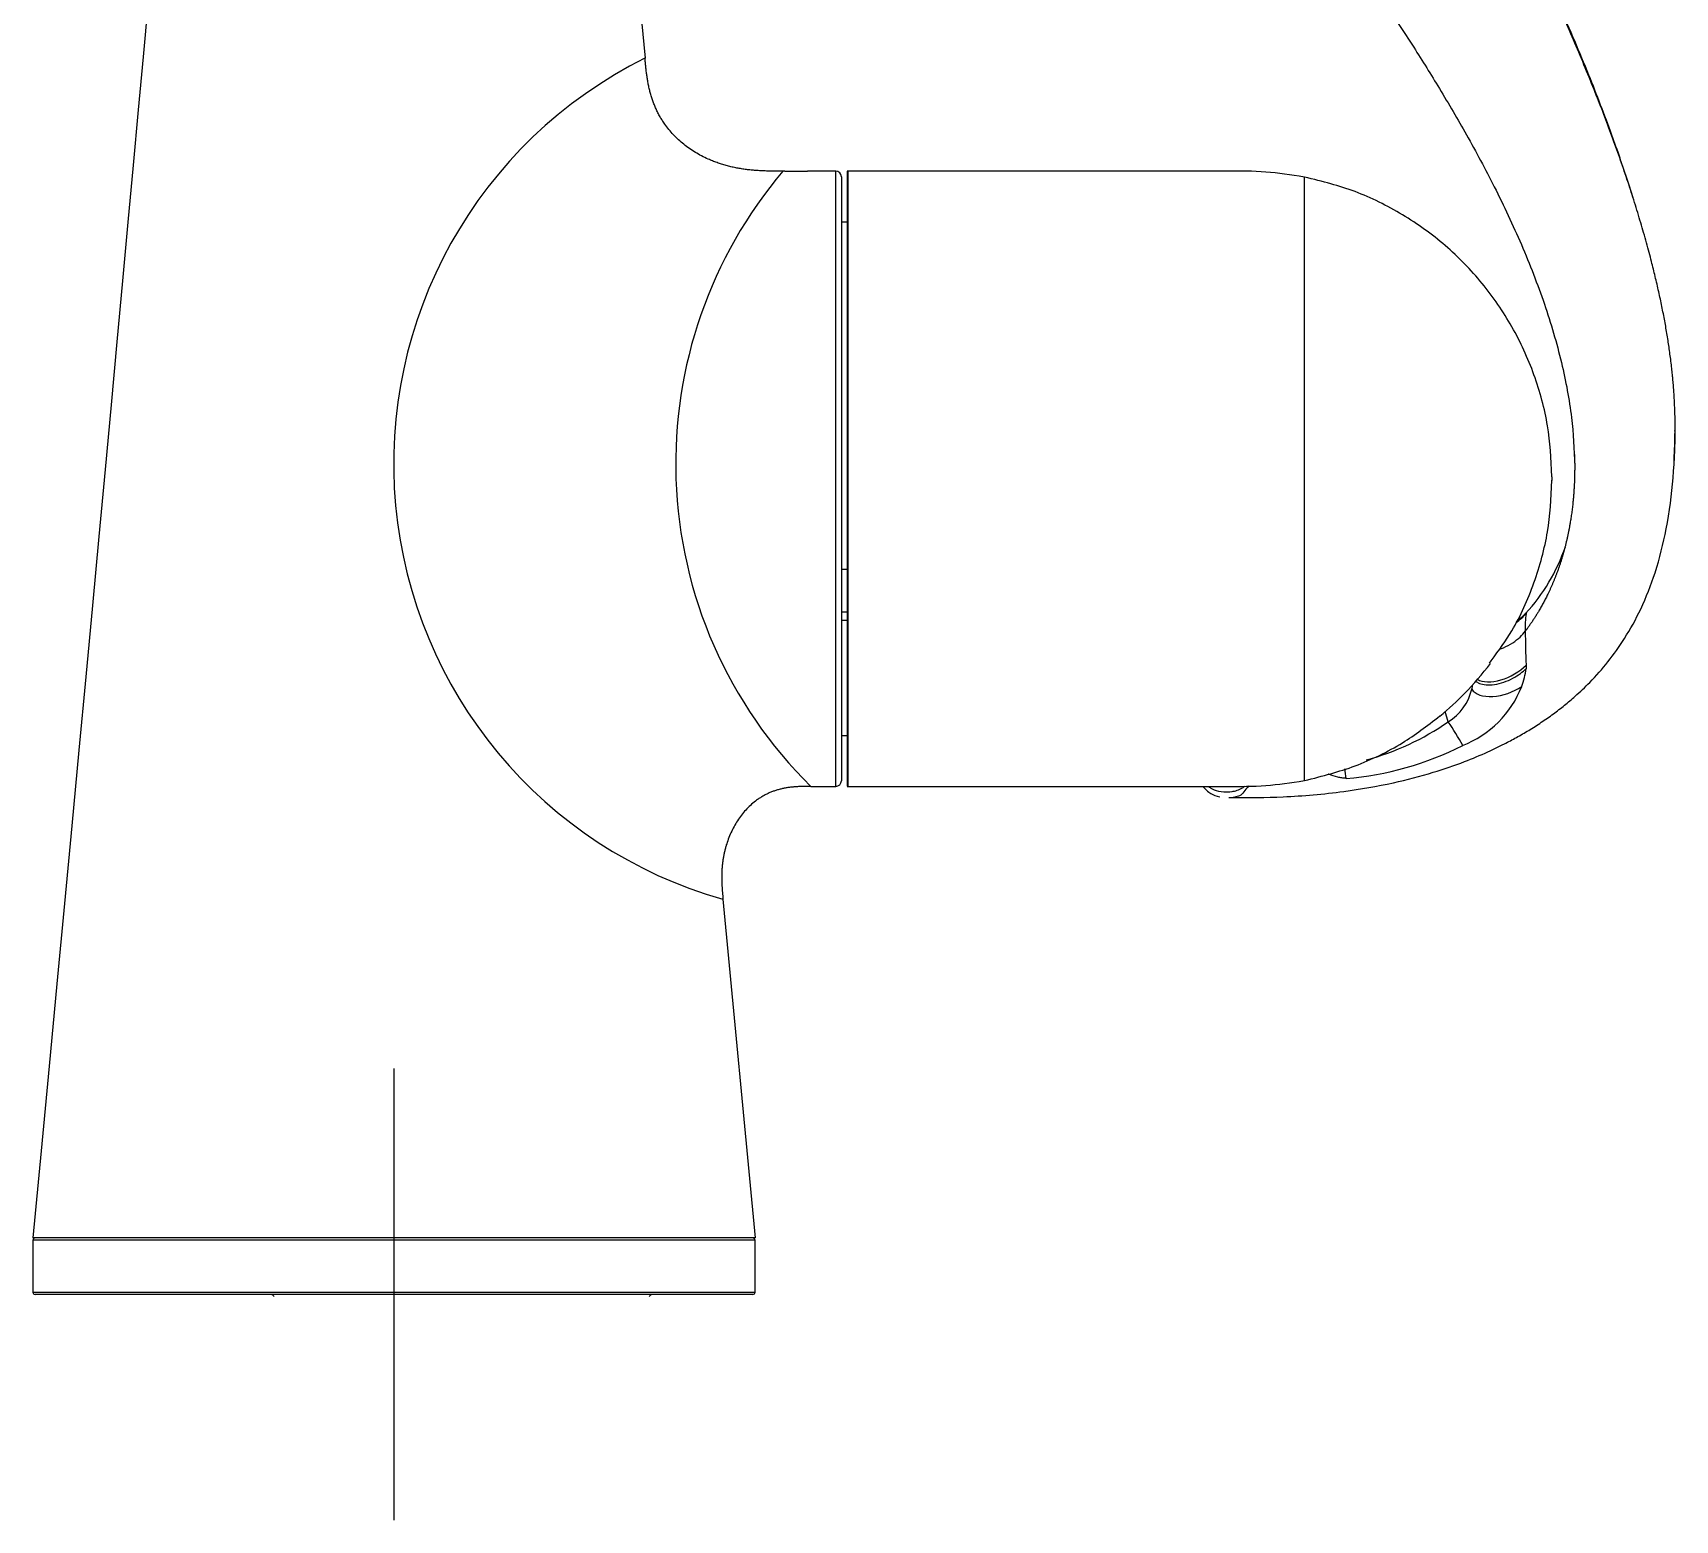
# Model space of a CAD drawing. Header units: millimetres. Extents: x 1617 to 5774, y 11446 to 13973.
# Drawn here: x 3332.2 to 3477.8, y 11778 to 11909.8 of the extents above; entities that cross this region are included whole.
import ezdxf
from ezdxf.lldxf.tags import DXFTag

# ---------------------------------------------------------------- set-up
doc = ezdxf.new("R2010")
doc.units = ezdxf.units.MM
doc.layers.get('0').update_dxf_attribs({"color": 250})
tags = doc.linetypes.add('CENTER2', pattern=[28.575, 19.05, -3.175, 3.175, -3.175]).pattern_tags.tags
tags[10:11] = [DXFTag(74, 4), DXFTag(75, 0), DXFTag(340, '0'), DXFTag(46, 0.0), DXFTag(50, 0.0), DXFTag(44, 0.0), DXFTag(45, 0.0)]
tags[8:9] = [DXFTag(74, 4), DXFTag(75, 0), DXFTag(340, '0'), DXFTag(46, 0.0), DXFTag(50, 0.0), DXFTag(44, 0.0), DXFTag(45, 0.0)]
tags[6:7] = [DXFTag(74, 4), DXFTag(75, 0), DXFTag(340, '0'), DXFTag(46, 0.0), DXFTag(50, 0.0), DXFTag(44, 0.0), DXFTag(45, 0.0)]
tags[4:5] = [DXFTag(74, 4), DXFTag(75, 0), DXFTag(340, '0'), DXFTag(46, 0.0), DXFTag(50, 0.0), DXFTag(44, 0.0), DXFTag(45, 0.0)]

# ---------------------------------------------------------------- blocks, each defined once
blk = doc.blocks.new('22')
at = {"linetype": 'Continuous'}
for p, q in [((3398.9, 11897.5), (3398.73, 11897.5)), ((3403.4, 11897.5), (3400.89, 11897.5)), ((3403.4, 11843), (3403.4, 11897.5)), ((3404.4, 11897.5), (3404.4, 11843.01)), ((3404.47, 11897.5), (3404.47, 11843)), ((3434.78, 11897.5), (3404.47, 11897.5)), ((3403.9, 11897), (3403.9, 11843.5)), ((3444.94, 11843.52), (3444.94, 11896.98)), ((3404.4, 11893), (3403.9, 11893)), ((3466.89, 11870.09), (3466.89, 11870.42)), ((3403.9, 11862.24), (3404.4, 11862.24)), ((3403.9, 11858.48), (3404.4, 11858.48)), ((3464.58, 11858.34), (3464.59, 11858.32)), ((3403.9, 11857.74), (3404.4, 11857.74)), ((3461.35, 11853.91), (3461.5, 11854.13)), ((3464.59, 11853.76), (3464.58, 11853.43)), ((3457.68, 11848.72), (3457.41, 11849.63)), ((3403.9, 11847.5), (3404.4, 11847.5)), ((3401.2, 11843), (3403.4, 11843)), ((3404.47, 11843), (3434.78, 11843)), ((3393.41, 11833), (3396.25, 11803)), ((3393.41, 11833), (3393.41, 11833)), ((3396.25, 11803), (3332.25, 11803)), ((3396.25, 11802.8), (3332.25, 11802.8)), ((3332.25, 11802.8), (3332.25, 11798.2)), ((3396.25, 11798.2), (3396.25, 11802.8)), ((3332.25, 11798.2), (3396.25, 11798.2)), ((3396.05, 11798), (3332.45, 11798))]:
    blk.add_line(p, q, dxfattribs=at)
at = {"linetype": 'CENTER2'}
for p, q in [((3364.25, 11818), (3364.25, 11778)), ((3384.25, 11798), (3344.25, 11798))]:
    blk.add_line(p, q, dxfattribs=at)
at = {"linetype": 'Continuous'}
for centre, radius, start, end in [((3404.32, 11871.59), 40.1, 116.3935, 254.2074), ((3429.32, 11871.59), 40.1, 139.7324, 181.9064), ((3399.9, 11924.74), 27.25, 267.8969, 272.1028), ((3403.4, 11897), 0.5, 0, 90), ((3404.47, 11897.2), 0.3, 90, 103.501), ((3429.32, 11871.59), 40.1, 181.9047, 225.4667), ((3452.17, 11869.68), 16.8, 317.4025, 341.0948), ((3473.99, 11857.07), 9.49, 172.4294, 181.9059), ((3535.8, 11857.1), 71.29, 180.2767, 182.6855), ((3434.93, 11874.47), 33.55, 316.2162, 322.1485), ((3458.53, 11854.06), 6.08, 338.8657, 354.0979), ((3440.3, 11869.47), 26.21, 309.4465, 315.9974), ((3455.22, 11852.7), 4.68, 301.7194, 346.5418), ((3455.67, 11855.16), 9.14, 291.1004, 338.8503), ((3457.51, 11852.35), 2.37, 342.0374, 352.1263), ((3444.43, 11867.77), 23.2, 284.9325, 304.8346), ((3441.42, 11837.29), 19.88, 28.0362, 35.1136), ((3446.35, 11871.51), 27.9, 274.7091, 296.8884), ((3403.4, 11843.5), 0.5, 270, 0), ((3431.17, 11841.86), 17.57, 6.035, 8.8627), ((3404.47, 11843.3), 0.3, 256.499, 270), ((3332.45, 11802.8), 0.2, 90, 180), ((3396.05, 11802.8), 0.2, 0, 90), ((3332.45, 11798.2), 0.2, 180, 270), ((3353.25, 11797.5), 0.5, 40.4199, 90), ((3387.25, 11797.5), 0.5, 90, 139.5801), ((3396.05, 11798.2), 0.2, 270, 0)]:
    blk.add_arc(centre, radius, start, end, dxfattribs=at)
for centre, major_axis, ratio, start_param, end_param in [((3462.55, 11859.02), (2.57, 1.71), 0.610121, 4.756705, 5.150038), ((3462.58, 11859.07), (2.57, 1.7), 0.607493, 4.762654, 5.134908), ((3462.55, 11854.27), (2.67, 1.39), 0.542767, 3.469062, 5.260383), ((3462.47, 11852.79), (-2.79, -1), 0.548857, 0.125236, 2.031916)]:
    blk.add_ellipse(centre, major_axis=major_axis, ratio=ratio, start_param=start_param, end_param=end_param, dxfattribs=at)
for points, degree in [([(3349.24, 12000.92), (3349.17, 11990.76), (3348.1, 11969.94), (3332.25, 11803)], 3), ([(3379.25, 12000.88), (3379.31, 11993.41), (3379.91, 11980.11), (3386.5, 11907.5)], 3), ([(3398.73, 11897.5), (3395.12, 11897.5), (3391.51, 11897.5), (3387.12, 11900.59), (3386.81, 11904.05), (3386.5, 11907.5)], 5), ([(3477.79, 11873.89), (3477.79, 11874.11), (3477.78, 11874.33), (3477.78, 11874.54)], 3), ([(3468.87, 11872.4), (3468.88, 11872.16), (3468.89, 11871.92), (3468.89, 11871.68), (3468.89, 11871.45), (3468.89, 11871.21)], 5), ([(3464.51, 11858.28), (3464.26, 11858.05), (3464.02, 11857.84), (3463.78, 11857.65)], 3), ([(3401.2, 11843), (3398.31, 11843), (3395.41, 11843), (3392.88, 11838.55), (3393.15, 11835.78), (3393.41, 11833)], 5)]:
    blk.add_open_spline(points, degree=degree, dxfattribs=at)
for points, degree, knots in [([(3474.07, 11895.14), (3473.91, 11895.64), (3473.32, 11897.5), (3472.06, 11901.13), (3470.08, 11906.28), (3467.52, 11912.26), (3464.49, 11918.71), (3461.13, 11925.24), (3458.04, 11930.81), (3455.46, 11935.35), (3453.42, 11938.92), (3451.45, 11942.29), (3449.56, 11945.46), (3447.56, 11948.65), (3446.35, 11950.59), (3445.6, 11951.79)], 3, [0.2521406, 0.2521406, 0.2521406, 0.2521406, 0.2708147, 0.3224261, 0.3901008, 0.4677795, 0.5533971, 0.6422939, 0.7265208, 0.7773211, 0.8254698, 0.8709896, 0.9138113, 0.9551649, 1, 1, 1, 1]), ([(3477.7, 11871.55), (3477.7, 11871.6), (3477.71, 11871.66), (3477.71, 11871.71), (3477.75, 11872.35), (3477.8, 11873.57), (3477.83, 11875.88), (3477.61, 11880.54), (3475.96, 11890.59), (3472.09, 11902.45), (3466.5, 11915.08), (3459.13, 11928.79), (3454.43, 11936.96), (3451.98, 11941.24), (3449.82, 11944.89), (3447.82, 11948.06), (3446.75, 11949.74), (3446.18, 11950.66), (3445.88, 11951.15), (3445.72, 11951.4)], 5, [0.2922221, 0.2922221, 0.2922221, 0.2922221, 0.2922221, 0.2922221, 0.2946091, 0.2946091, 0.2946091, 0.3210613, 0.3475134, 0.4004178, 0.5062264, 0.7178437, 0.7178437, 0.7178437, 0.8589218, 0.9294609, 0.9647305, 0.9823652, 1, 1, 1, 1, 1, 1]), ([(3429.61, 11943.02), (3430.82, 11941.43), (3432.78, 11938.86), (3435.84, 11934.83), (3438.49, 11931.31), (3441.01, 11927.95), (3443.28, 11924.87), (3445.24, 11922.18), (3446.75, 11920.07), (3448.05, 11918.24), (3449.75, 11915.81), (3451.97, 11912.55), (3454.52, 11908.68), (3457, 11904.7), (3459.41, 11900.59), (3461.88, 11896), (3464.24, 11890.99), (3466.27, 11885.78), (3467.77, 11880.68), (3468.71, 11875.74), (3468.83, 11872.92), (3468.89, 11871.34)], 3, [0, 0, 0, 0, 0.064407, 0.123347, 0.175656, 0.221176, 0.271922, 0.311037, 0.339047, 0.364297, 0.390402, 0.443632, 0.502815, 0.553855, 0.610436, 0.673126, 0.741667, 0.811046, 0.878795, 0.942301, 1, 1, 1, 1]), ([(3444.94, 11896.98), (3443.69, 11897.18), (3441.6, 11897.51), (3438.07, 11897.51), (3436, 11897.51), (3434.78, 11897.5)], 3, [0, 0, 0, 0, 0.338985, 0.672468, 1, 1, 1, 1]), ([(3466.87, 11870.42), (3466.8, 11872.09), (3466.64, 11874.94), (3465.4, 11879.53), (3463.45, 11883.77), (3460.79, 11887.65), (3457.5, 11891.01), (3453.71, 11893.74), (3449.41, 11895.86), (3446.6, 11896.58), (3444.94, 11896.98)], 3, [0, 0, 0, 0, 0.122022, 0.24738, 0.372939, 0.498258, 0.623816, 0.749136, 0.8747, 1, 1, 1, 1]), ([(3438.27, 11842.01), (3440.03, 11842.01), (3443.18, 11842.02), (3448.15, 11842.45), (3452.57, 11843.22), (3456.14, 11844.14), (3458.93, 11845.09), (3461.02, 11845.97), (3462.54, 11846.7), (3463.74, 11847.34), (3464.84, 11847.97), (3465.93, 11848.67), (3466.99, 11849.41), (3467.99, 11850.18), (3469.08, 11851.1), (3470.4, 11852.36), (3471.9, 11854.05), (3473.43, 11856.21), (3474.88, 11858.84), (3476.15, 11862.1), (3477.12, 11865.98), (3477.72, 11870.54), (3477.77, 11873.48), (3477.79, 11875.3)], 3, [0, 0, 0, 0, 0.078992, 0.167625, 0.241292, 0.301588, 0.349855, 0.387036, 0.41373, 0.433629, 0.454331, 0.476159, 0.497828, 0.518315, 0.538748, 0.568471, 0.609444, 0.652215, 0.703145, 0.762977, 0.832745, 0.912664, 1, 1, 1, 1]), ([(3468.89, 11871.21), (3468.89, 11870.7), (3468.87, 11869.72), (3468.78, 11868.28), (3468.55, 11866.41), (3468.07, 11864.14), (3467.4, 11861.98), (3466.58, 11860.06), (3465.79, 11858.61), (3465.13, 11857.6), (3464.69, 11856.99), (3464.51, 11856.76)], 5, [0.8040664, 0.8040664, 0.8040664, 0.8040664, 0.8040664, 0.8040664, 0.8351939, 0.8643286, 0.8934633, 0.9225979, 0.9517326, 0.9808673, 1, 1, 1, 1, 1, 1]), ([(3461.5, 11854.13), (3462.2, 11855.08), (3463.65, 11857.08), (3465.4, 11861), (3466.64, 11865.57), (3466.8, 11868.44), (3466.88, 11870.12)], 3, [0, 0, 0, 0, 0.188517, 0.461136, 0.73332, 1, 1, 1, 1]), ([(3464.51, 11858.28), (3464.51, 11858.28), (3464.53, 11858.29), (3464.54, 11858.31), (3464.55, 11858.32), (3464.55, 11858.32)], 3, [0.6691567, 0.6691567, 0.6691567, 0.6691567, 0.696857, 0.8006148, 0.8283696, 0.8283696, 0.8283696, 0.8283696]), ([(3464.55, 11858.32), (3464.56, 11858.32), (3464.57, 11858.33), (3464.58, 11858.34), (3464.58, 11858.34)], 3, [0.8283696, 0.8283696, 0.8283696, 0.8283696, 0.9015586, 1, 1, 1, 1]), ([(3462.23, 11855.16), (3462.35, 11855.2), (3462.47, 11855.24), (3462.87, 11855.41), (3463.15, 11855.56), (3463.64, 11855.88), (3463.86, 11856.06), (3464.23, 11856.41), (3464.38, 11856.59), (3464.51, 11856.76)], 3, [0.5735255, 0.5735255, 0.5735255, 0.5735255, 0.625, 0.625, 0.75, 0.75, 0.875, 0.875, 1, 1, 1, 1]), ([(3460.12, 11852.33), (3460.21, 11852.25), (3460.31, 11852.19), (3460.61, 11852.06), (3460.81, 11852.02), (3461.26, 11851.98), (3461.52, 11851.99), (3462.06, 11852.07), (3462.34, 11852.14), (3462.89, 11852.33), (3463.16, 11852.45), (3463.65, 11852.71), (3463.88, 11852.86), (3464.27, 11853.15), (3464.44, 11853.29), (3464.58, 11853.43)], 3, [0.1516497, 0.1516497, 0.1516497, 0.1516497, 0.25, 0.25, 0.375, 0.375, 0.5, 0.5, 0.625, 0.625, 0.75, 0.75, 0.875, 0.875, 1, 1, 1, 1]), ([(3444.94, 11843.52), (3446.6, 11843.93), (3449.39, 11844.65), (3453.62, 11846.69), (3455.76, 11848.33), (3456.94, 11849.25)], 3, [0, 0, 0, 0, 0.347756, 0.696246, 1, 1, 1, 1]), ([(3434.78, 11843), (3436, 11842.99), (3438.07, 11843), (3441.6, 11843), (3443.69, 11843.33), (3444.94, 11843.52)], 3, [0, 0, 0, 0, 0.327532, 0.661015, 1, 1, 1, 1]), ([(3448.64, 11843.71), (3448.58, 11843.72), (3448.45, 11843.73), (3448.26, 11843.75), (3448.08, 11843.78), (3447.68, 11843.86), (3447.32, 11843.97), (3447.06, 11844.1), (3447.03, 11844.11)], 3, [0.0000157, 0.0000157, 0.0000157, 0.0000157, 0.0465441, 0.092767, 0.1387342, 0.1845347, 0.3934519, 0.4170687, 0.4170687, 0.4170687, 0.4170687]), ([(3435.95, 11843), (3435.97, 11842.98), (3436.12, 11842.78), (3436.47, 11842.45), (3436.99, 11842.16), (3437.35, 11842.09), (3437.45, 11842.08)], 3, [0.3999367, 0.3999367, 0.3999367, 0.3999367, 0.4215194, 0.6604681, 0.9253882, 1, 1, 1, 1]), ([(3436.44, 11842.99), (3436.53, 11842.93), (3436.62, 11842.87), (3436.78, 11842.78), (3436.86, 11842.74), (3436.93, 11842.71)], 3, [0.20845207, 0.20845207, 0.20845207, 0.20845207, 0.25, 0.25, 0.27978077, 0.27978077, 0.27978077, 0.27978077]), ([(3436.93, 11842.71), (3437.18, 11842.61), (3437.46, 11842.54), (3438.01, 11842.5), (3438.26, 11842.51), (3438.67, 11842.57), (3438.81, 11842.61), (3439.12, 11842.71), (3439.29, 11842.77), (3439.54, 11842.92), (3439.62, 11842.98), (3439.7, 11843.03)], 3, [0.2797808, 0.2797808, 0.2797808, 0.2797808, 0.375, 0.375, 0.4375, 0.4375, 0.46875, 0.46875, 0.5, 0.5, 0.5153777, 0.5153777, 0.5153777, 0.5153777]), ([(3440.05, 11843.05), (3440.02, 11843.02), (3440, 11843), (3439.83, 11842.83), (3439.68, 11842.67), (3439.46, 11842.35), (3439.33, 11842.25), (3439.05, 11842.11), (3438.9, 11842.07), (3438.58, 11842), (3438.41, 11841.99), (3438.25, 11841.98)], 3, [0.4633285, 0.4633285, 0.4633285, 0.4633285, 0.46875, 0.46875, 0.5, 0.5, 0.53125, 0.53125, 0.5625, 0.5625, 0.6050265, 0.6050265, 0.6050265, 0.6050265])]:
    blk.add_open_spline(points, degree=degree, knots=knots, dxfattribs=at)

msp = doc.modelspace()

# ---------------------------------------------------------------- block references
msp.add_blockref('22', (0, 0))

doc.saveas('drawing.dxf')
